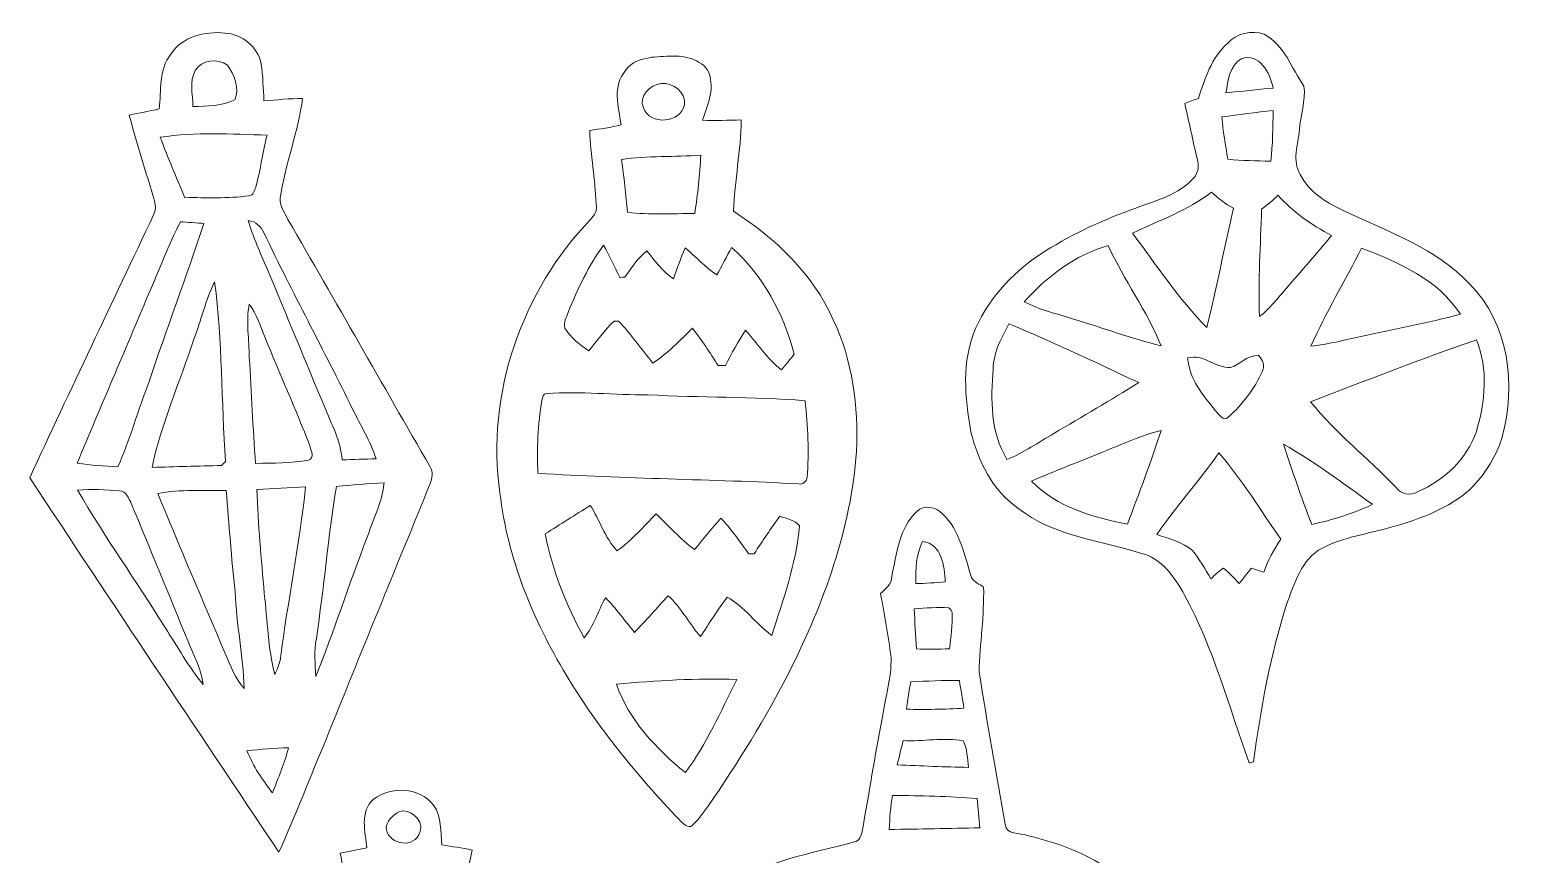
# Model space of a CAD drawing. Header units: centimetres. Extents: x -12.7 to 12.9, y -16.3 to 16.3.
# Drawn here: x -12.73 to 12.86, y 2.1 to 16.3 of the extents above; entities that cross this region are included whole.
import ezdxf

# ---------------------------------------------------------------- set-up
doc = ezdxf.new("R2010")
doc.units = ezdxf.units.CM
doc.header["$MEASUREMENT"] = 0
doc.layers.add('Layer 1', color=7, linetype='Continuous')

msp = doc.modelspace()

# ---------------------------------------------------------------- linework, layer by layer
at = {"layer": 'Layer 1', "color": 251, "lineweight": 9}
for points, knots in [([(-10.30471, 15.87352), (-10.11033, 16.18115), (-9.71521, 16.2704), (-9.37549, 16.23865), (-9.37549, 16.23865), (-9.08021, 16.22101), (-8.80258, 16.00052), (-8.74825, 15.70454), (-8.74825, 15.70454), (-8.71615, 15.49499), (-8.71615, 15.28192), (-8.70063, 15.07095), (-8.70063, 15.07095), (-8.47943, 15.08648), (-8.25824, 15.11188), (-8.03599, 15.11223), (-8.03599, 15.11223), (-8.10902, 14.55025), (-8.32104, 14.01791), (-8.4117, 13.45982), (-8.4117, 13.45982), (-8.4618, 13.2986), (-8.35138, 13.16313), (-8.28752, 13.02661), (-8.28752, 13.02661), (-7.46449, 11.61197), (-6.66122, 10.18533), (-5.83925, 8.76999), (-5.83925, 8.76999), (-5.78245, 8.68038), (-5.80256, 8.57208), (-5.83854, 8.4793), (-5.83854, 8.4793), (-6.4365, 7.01704), (-7.03728, 5.55548), (-7.62571, 4.08934), (-7.62571, 4.08934), (-7.90405, 3.44058), (-8.14606, 2.77593), (-8.44486, 2.13599), (-8.44486, 2.13599), (-9.88208, 4.27983), (-11.31436, 6.42684), (-12.73429, 8.58196), (-12.73429, 8.58196), (-12.03226, 10.09466), (-11.31365, 11.59962), (-10.60139, 13.10704), (-10.60139, 13.10704), (-10.51955, 13.26297), (-10.62185, 13.43124), (-10.65537, 13.5847), (-10.65537, 13.5847), (-10.78378, 13.99639), (-10.91078, 14.40844), (-11.02014, 14.82542), (-11.02014, 14.82542), (-10.84869, 14.86387), (-10.67477, 14.89068), (-10.50403, 14.93125), (-10.50403, 14.93125), (-10.46381, 15.24487), (-10.51955, 15.60929), (-10.30471, 15.87352), (-10.30471, 15.87352), (-10.30471, 15.87352), (-10.30471, 15.87352), (-10.30471, 15.87352)], [0, 0, 0, 0, 0.05555556, 0.05555556, 0.05555556, 0.05555556, 0.11111111, 0.11111111, 0.11111111, 0.11111111, 0.16666667, 0.16666667, 0.16666667, 0.16666667, 0.22222222, 0.22222222, 0.22222222, 0.22222222, 0.27777778, 0.27777778, 0.27777778, 0.27777778, 0.33333333, 0.33333333, 0.33333333, 0.33333333, 0.38888889, 0.38888889, 0.38888889, 0.38888889, 0.44444444, 0.44444444, 0.44444444, 0.44444444, 0.5, 0.5, 0.5, 0.5, 0.55555556, 0.55555556, 0.55555556, 0.55555556, 0.61111111, 0.61111111, 0.61111111, 0.61111111, 0.66666667, 0.66666667, 0.66666667, 0.66666667, 0.72222222, 0.72222222, 0.72222222, 0.72222222, 0.77777778, 0.77777778, 0.77777778, 0.77777778, 0.83333333, 0.83333333, 0.83333333, 0.83333333, 0.88888889, 0.88888889, 0.88888889, 0.88888889, 1, 1, 1, 1]), ([(7.88769, 16.06014), (8.04327, 16.23052), (8.30326, 16.29508), (8.52022, 16.21606), (8.52022, 16.21606), (8.87159, 16.03192), (8.99259, 15.63081), (9.20567, 15.32319), (9.20567, 15.32319), (9.23918, 15.07448), (9.1457, 14.81942), (9.12806, 14.56966), (9.12806, 14.56966), (9.10619, 14.31848), (8.99612, 14.03696), (9.14287, 13.80483), (9.14287, 13.80483), (9.30057, 13.47993), (9.62653, 13.29825), (9.94156, 13.15572), (9.94156, 13.15572), (10.6764, 12.8033), (11.48567, 12.53095), (12.05435, 11.91783), (12.05435, 11.91783), (12.7405, 11.24543), (12.86186, 10.17227), (12.6202, 9.2808), (12.6202, 9.2808), (12.50344, 8.91287), (12.28612, 8.57385), (11.99579, 8.31914), (11.99579, 8.31914), (11.61408, 8.01787), (11.14877, 7.851), (10.68592, 7.72153), (10.68592, 7.72153), (10.29752, 7.61182), (9.88477, 7.5589), (9.52387, 7.36982), (9.52387, 7.36982), (9.15699, 7.17755), (9.04163, 6.75422), (8.90581, 6.3958), (8.90581, 6.3958), (8.625, 5.51526), (8.45954, 4.60122), (8.33784, 3.68646), (8.33784, 3.68646), (8.31949, 3.68223), (8.2821, 3.67376), (8.2634, 3.66953), (8.2634, 3.66953), (7.91274, 4.63932), (7.64851, 5.64861), (7.15144, 6.55807), (7.15144, 6.55807), (6.98035, 6.86358), (6.75845, 7.20225), (6.39191, 7.28127), (6.39191, 7.28127), (5.6786, 7.50705), (4.88344, 7.5776), (4.27772, 8.0595), (4.27772, 8.0595), (3.84027, 8.36253), (3.5965, 8.86736), (3.47162, 9.37077), (3.47162, 9.37077), (3.36473, 9.95849), (3.30899, 10.58927), (3.55135, 11.1523), (3.55135, 11.1523), (3.80464, 11.70687), (4.24067, 12.17006), (4.75855, 12.48756), (4.75855, 12.48756), (5.24503, 12.79448), (5.77173, 13.03155), (6.31324, 13.22416), (6.31324, 13.22416), (6.66108, 13.35892), (7.05408, 13.45065), (7.30914, 13.74627), (7.30914, 13.74627), (7.39451, 13.83165), (7.39874, 13.96182), (7.36875, 14.07153), (7.36875, 14.07153), (7.28973, 14.38868), (7.22941, 14.70971), (7.15215, 15.02721), (7.15215, 15.02721), (7.23047, 15.05614), (7.30878, 15.08436), (7.3878, 15.11223), (7.3878, 15.11223), (7.49822, 15.4516), (7.61429, 15.81285), (7.88769, 16.06014), (7.88769, 16.06014), (7.88769, 16.06014), (7.88769, 16.06014), (7.88769, 16.06014)], [0, 0, 0, 0, 0.03703704, 0.03703704, 0.03703704, 0.03703704, 0.07407407, 0.07407407, 0.07407407, 0.07407407, 0.11111111, 0.11111111, 0.11111111, 0.11111111, 0.14814815, 0.14814815, 0.14814815, 0.14814815, 0.18518519, 0.18518519, 0.18518519, 0.18518519, 0.22222222, 0.22222222, 0.22222222, 0.22222222, 0.25925926, 0.25925926, 0.25925926, 0.25925926, 0.2962963, 0.2962963, 0.2962963, 0.2962963, 0.33333333, 0.33333333, 0.33333333, 0.33333333, 0.37037037, 0.37037037, 0.37037037, 0.37037037, 0.40740741, 0.40740741, 0.40740741, 0.40740741, 0.44444444, 0.44444444, 0.44444444, 0.44444444, 0.48148148, 0.48148148, 0.48148148, 0.48148148, 0.51851852, 0.51851852, 0.51851852, 0.51851852, 0.55555556, 0.55555556, 0.55555556, 0.55555556, 0.59259259, 0.59259259, 0.59259259, 0.59259259, 0.62962963, 0.62962963, 0.62962963, 0.62962963, 0.66666667, 0.66666667, 0.66666667, 0.66666667, 0.7037037, 0.7037037, 0.7037037, 0.7037037, 0.74074074, 0.74074074, 0.74074074, 0.74074074, 0.77777778, 0.77777778, 0.77777778, 0.77777778, 0.81481481, 0.81481481, 0.81481481, 0.81481481, 0.85185185, 0.85185185, 0.85185185, 0.85185185, 0.88888889, 0.88888889, 0.88888889, 0.88888889, 0.92592593, 0.92592593, 0.92592593, 0.92592593, 1, 1, 1, 1]), ([(-2.02889, 15.82096), (-1.7562, 15.8386), (-1.45175, 15.88517), (-1.20621, 15.73065), (-1.20621, 15.73065), (-1.09297, 15.67632), (-1.02383, 15.55779), (-1.01042, 15.43608), (-1.01042, 15.43608), (-0.9628, 15.1916), (-1.08239, 14.96371), (-1.14836, 14.73511), (-1.14836, 14.73511), (-0.92611, 14.72664), (-0.70421, 14.73652), (-0.48196, 14.74181), (-0.48196, 14.74181), (-0.49255, 14.21547), (-0.59485, 13.69583), (-0.61566, 13.17019), (-0.61566, 13.17019), (0.10153, 12.70734), (0.74923, 12.09104), (1.10166, 11.30152), (1.10166, 11.30152), (1.4375, 10.6002), (1.53064, 9.80468), (1.50206, 9.03528), (1.50206, 9.03528), (1.40787, 7.70778), (0.94361, 6.43601), (0.35306, 5.2535), (0.35306, 5.2535), (-0.06074, 4.44352), (-0.54052, 3.66882), (-1.05699, 2.92058), (-1.05699, 2.92058), (-1.15224, 2.80345), (-1.22985, 2.66551), (-1.35262, 2.57309), (-1.35262, 2.57309), (-1.43728, 2.56638), (-1.49196, 2.64012), (-1.54806, 2.6895), (-1.54806, 2.6895), (-2.27478, 3.4568), (-2.95458, 4.27595), (-3.4968, 5.18612), (-3.4968, 5.18612), (-4.07571, 6.1418), (-4.50821, 7.20366), (-4.63804, 8.31949), (-4.63804, 8.31949), (-4.8811, 10.01705), (-4.26374, 11.79435), (-3.08088, 13.02484), (-3.08088, 13.02484), (-3.01526, 13.09963), (-2.94682, 13.18606), (-2.98245, 13.29895), (-2.98245, 13.29895), (-2.9948, 13.72087), (-3.08088, 14.13821), (-3.0904, 14.56013), (-3.0904, 14.56013), (-2.90978, 14.588), (-2.72739, 14.60882), (-2.551, 14.65856), (-2.551, 14.65856), (-2.59933, 14.96688), (-2.70517, 15.33166), (-2.47339, 15.59095), (-2.47339, 15.59095), (-2.38308, 15.74547), (-2.19223, 15.7878), (-2.02889, 15.82096), (-2.02889, 15.82096), (-2.02889, 15.82096), (-2.02889, 15.82096), (-2.02889, 15.82096)], [0, 0, 0, 0, 0.04761905, 0.04761905, 0.04761905, 0.04761905, 0.0952381, 0.0952381, 0.0952381, 0.0952381, 0.14285714, 0.14285714, 0.14285714, 0.14285714, 0.19047619, 0.19047619, 0.19047619, 0.19047619, 0.23809524, 0.23809524, 0.23809524, 0.23809524, 0.28571429, 0.28571429, 0.28571429, 0.28571429, 0.33333333, 0.33333333, 0.33333333, 0.33333333, 0.38095238, 0.38095238, 0.38095238, 0.38095238, 0.42857143, 0.42857143, 0.42857143, 0.42857143, 0.47619048, 0.47619048, 0.47619048, 0.47619048, 0.52380952, 0.52380952, 0.52380952, 0.52380952, 0.57142857, 0.57142857, 0.57142857, 0.57142857, 0.61904762, 0.61904762, 0.61904762, 0.61904762, 0.66666667, 0.66666667, 0.66666667, 0.66666667, 0.71428571, 0.71428571, 0.71428571, 0.71428571, 0.76190476, 0.76190476, 0.76190476, 0.76190476, 0.80952381, 0.80952381, 0.80952381, 0.80952381, 0.85714286, 0.85714286, 0.85714286, 0.85714286, 0.9047619, 0.9047619, 0.9047619, 0.9047619, 1, 1, 1, 1]), ([(8.1237, 15.79238), (7.92544, 15.67597), (7.89686, 15.41315), (7.863, 15.20854), (7.863, 15.20854), (8.13358, 15.23464), (8.4031, 15.26533), (8.67403, 15.29003), (8.67403, 15.29003), (8.61935, 15.54862), (8.44825, 15.9081), (8.1237, 15.79238), (8.1237, 15.79238), (8.1237, 15.79238), (8.1237, 15.79238), (8.1237, 15.79238)], [0, 0, 0, 0, 0.2, 0.2, 0.2, 0.2, 0.4, 0.4, 0.4, 0.4, 0.6, 0.6, 0.6, 0.6, 1, 1, 1, 1]), ([(-9.88384, 15.59271), (-9.99356, 15.40574), (-9.92512, 15.18102), (-9.92582, 14.97535), (-9.92582, 14.97535), (-9.68311, 14.97253), (-9.421, 14.98241), (-9.20228, 15.08753), (-9.20228, 15.08753), (-9.12149, 15.27592), (-9.20651, 15.5278), (-9.33033, 15.68585), (-9.33033, 15.68585), (-9.49861, 15.8005), (-9.77801, 15.78462), (-9.88384, 15.59271), (-9.88384, 15.59271), (-9.88384, 15.59271), (-9.88384, 15.59271), (-9.88384, 15.59271)], [0, 0, 0, 0, 0.16666667, 0.16666667, 0.16666667, 0.16666667, 0.33333333, 0.33333333, 0.33333333, 0.33333333, 0.5, 0.5, 0.5, 0.5, 0.66666667, 0.66666667, 0.66666667, 0.66666667, 1, 1, 1, 1]), ([(-1.86273, 15.36729), (-2.05253, 15.3433), (-2.25855, 15.1528), (-2.16824, 14.94995), (-2.16824, 14.94995), (-2.05535, 14.63986), (-1.51948, 14.68537), (-1.46233, 15.00393), (-1.46233, 15.00393), (-1.43129, 15.22018), (-1.662, 15.39128), (-1.86273, 15.36729), (-1.86273, 15.36729), (-1.86273, 15.36729), (-1.86273, 15.36729), (-1.86273, 15.36729)], [0, 0, 0, 0, 0.2, 0.2, 0.2, 0.2, 0.4, 0.4, 0.4, 0.4, 0.6, 0.6, 0.6, 0.6, 1, 1, 1, 1]), ([(7.79209, 14.79579), (7.81396, 14.55096), (7.85277, 14.3079), (7.8958, 14.06554), (7.8958, 14.06554), (8.14028, 14.03661), (8.38687, 14.04014), (8.63311, 14.03061), (8.63311, 14.03061), (8.67262, 14.31954), (8.66839, 14.6127), (8.67791, 14.90338), (8.67791, 14.90338), (8.38193, 14.87446), (8.08772, 14.82789), (7.79209, 14.79579), (7.79209, 14.79579), (7.79209, 14.79579), (7.79209, 14.79579), (7.79209, 14.79579)], [0, 0, 0, 0, 0.16666667, 0.16666667, 0.16666667, 0.16666667, 0.33333333, 0.33333333, 0.33333333, 0.33333333, 0.5, 0.5, 0.5, 0.5, 0.66666667, 0.66666667, 0.66666667, 0.66666667, 1, 1, 1, 1]), ([(-10.48745, 14.44301), (-10.35515, 14.0927), (-10.2091, 13.74804), (-10.06305, 13.40337), (-10.06305, 13.40337), (-9.69687, 13.40796), (-9.32681, 13.38291), (-8.96345, 13.43653), (-8.96345, 13.43653), (-8.8816, 13.43936), (-8.86255, 13.53073), (-8.83891, 13.59282), (-8.83891, 13.59282), (-8.75919, 13.88492), (-8.7225, 14.18654), (-8.64877, 14.4804), (-8.64877, 14.4804), (-9.26013, 14.49945), (-9.88031, 14.53614), (-10.48745, 14.44301), (-10.48745, 14.44301), (-10.48745, 14.44301), (-10.48745, 14.44301), (-10.48745, 14.44301)], [0, 0, 0, 0, 0.14285714, 0.14285714, 0.14285714, 0.14285714, 0.28571429, 0.28571429, 0.28571429, 0.28571429, 0.42857143, 0.42857143, 0.42857143, 0.42857143, 0.57142857, 0.57142857, 0.57142857, 0.57142857, 0.71428571, 0.71428571, 0.71428571, 0.71428571, 1, 1, 1, 1]), ([(-2.54712, 14.06166), (-2.4995, 13.75968), (-2.47516, 13.45488), (-2.44094, 13.15149), (-2.44094, 13.15149), (-2.05747, 13.10422), (-1.66976, 13.12891), (-1.28418, 13.13209), (-1.28418, 13.13209), (-1.22985, 13.4637), (-1.1981, 13.79848), (-1.17835, 14.13362), (-1.17835, 14.13362), (-1.63449, 14.10611), (-2.0938, 14.12339), (-2.54712, 14.06166), (-2.54712, 14.06166), (-2.54712, 14.06166), (-2.54712, 14.06166), (-2.54712, 14.06166)], [0, 0, 0, 0, 0.16666667, 0.16666667, 0.16666667, 0.16666667, 0.33333333, 0.33333333, 0.33333333, 0.33333333, 0.5, 0.5, 0.5, 0.5, 0.66666667, 0.66666667, 0.66666667, 0.66666667, 1, 1, 1, 1]), ([(7.61499, 13.49686), (7.20365, 13.18571), (6.71612, 13.01179), (6.25398, 12.79448), (6.25398, 12.79448), (6.66496, 12.24132), (7.04843, 11.66065), (7.5335, 11.16782), (7.5335, 11.16782), (7.70601, 11.84833), (7.82807, 12.54083), (7.99494, 13.2231), (7.99494, 13.2231), (7.8503, 13.28837), (7.73317, 13.39491), (7.61499, 13.49686), (7.61499, 13.49686), (7.61499, 13.49686), (7.61499, 13.49686), (7.61499, 13.49686)], [0, 0, 0, 0, 0.16666667, 0.16666667, 0.16666667, 0.16666667, 0.33333333, 0.33333333, 0.33333333, 0.33333333, 0.5, 0.5, 0.5, 0.5, 0.66666667, 0.66666667, 0.66666667, 0.66666667, 1, 1, 1, 1]), ([(8.47754, 13.20405), (8.4606, 12.58952), (8.41227, 11.97498), (8.4419, 11.35973), (8.4419, 11.35973), (8.62182, 11.49061), (8.75235, 11.67406), (8.90087, 11.83704), (8.90087, 11.83704), (9.15663, 12.14537), (9.43286, 12.43712), (9.67945, 12.75285), (9.67945, 12.75285), (9.3369, 12.93206), (9.01658, 13.15431), (8.7587, 13.44535), (8.7587, 13.44535), (8.67121, 13.35787), (8.57772, 13.27673), (8.47754, 13.20405), (8.47754, 13.20405), (8.47754, 13.20405), (8.47754, 13.20405), (8.47754, 13.20405)], [0, 0, 0, 0, 0.14285714, 0.14285714, 0.14285714, 0.14285714, 0.28571429, 0.28571429, 0.28571429, 0.28571429, 0.42857143, 0.42857143, 0.42857143, 0.42857143, 0.57142857, 0.57142857, 0.57142857, 0.57142857, 0.71428571, 0.71428571, 0.71428571, 0.71428571, 1, 1, 1, 1]), ([(-10.13678, 12.98745), (-10.34986, 12.58528), (-10.50297, 12.15525), (-10.68994, 11.74073), (-10.68994, 11.74073), (-11.0914, 10.76848), (-11.51615, 9.80575), (-11.91514, 8.83243), (-11.91514, 8.83243), (-11.68477, 8.78868), (-11.44876, 8.78587), (-11.21523, 8.76893), (-11.21523, 8.76893), (-11.0085, 9.24059), (-10.8695, 9.73907), (-10.68535, 10.21955), (-10.68535, 10.21955), (-10.37985, 11.13713), (-10.03624, 12.042), (-9.73673, 12.96134), (-9.73673, 12.96134), (-9.83692, 12.96769), (-10.03695, 12.9811), (-10.13678, 12.98745), (-10.13678, 12.98745), (-10.13678, 12.98745), (-10.13678, 12.98745), (-10.13678, 12.98745)], [0, 0, 0, 0, 0.125, 0.125, 0.125, 0.125, 0.25, 0.25, 0.25, 0.25, 0.375, 0.375, 0.375, 0.375, 0.5, 0.5, 0.5, 0.5, 0.625, 0.625, 0.625, 0.625, 0.75, 0.75, 0.75, 0.75, 1, 1, 1, 1]), ([(-8.97579, 13.00967), (-8.88442, 12.72569), (-8.76871, 12.44982), (-8.64489, 12.17853), (-8.64489, 12.17853), (-8.31857, 11.3869), (-7.98837, 10.59703), (-7.66134, 9.80609), (-7.66134, 9.80609), (-7.54069, 9.50729), (-7.37877, 9.21661), (-7.35478, 8.88852), (-7.35478, 8.88852), (-7.16075, 8.89452), (-6.96637, 8.90087), (-6.77199, 8.90898), (-6.77199, 8.90898), (-6.86653, 9.21026), (-7.03869, 9.47872), (-7.1738, 9.762), (-7.1738, 9.762), (-7.67369, 10.77624), (-8.20921, 11.77248), (-8.69992, 12.7913), (-8.69992, 12.7913), (-8.74966, 12.90455), (-8.84068, 12.99768), (-8.97579, 13.00967), (-8.97579, 13.00967), (-8.97579, 13.00967), (-8.97579, 13.00967), (-8.97579, 13.00967)], [0, 0, 0, 0, 0.11111111, 0.11111111, 0.11111111, 0.11111111, 0.22222222, 0.22222222, 0.22222222, 0.22222222, 0.33333333, 0.33333333, 0.33333333, 0.33333333, 0.44444444, 0.44444444, 0.44444444, 0.44444444, 0.55555556, 0.55555556, 0.55555556, 0.55555556, 0.66666667, 0.66666667, 0.66666667, 0.66666667, 0.77777778, 0.77777778, 0.77777778, 0.77777778, 1, 1, 1, 1]), ([(-3.46364, 11.42888), (-3.49468, 11.34386), (-3.54337, 11.25249), (-3.52185, 11.15865), (-3.52185, 11.15865), (-3.41848, 10.99425), (-3.26432, 10.8729), (-3.10522, 10.76565), (-3.10522, 10.76565), (-2.96622, 10.93993), (-2.83499, 11.12302), (-2.67306, 11.27718), (-2.67306, 11.27718), (-2.65331, 11.27789), (-2.6145, 11.27895), (-2.59475, 11.2793), (-2.59475, 11.2793), (-2.38308, 11.05035), (-2.20034, 10.79635), (-2.00385, 10.55398), (-2.00385, 10.55398), (-1.7509, 10.72226), (-1.54065, 10.94522), (-1.32298, 11.15512), (-1.32298, 11.15512), (-1.16106, 10.95263), (-1.02489, 10.73108), (-0.88131, 10.51518), (-0.88131, 10.51518), (-0.83897, 10.51518), (-0.79629, 10.51483), (-0.7536, 10.51483), (-0.7536, 10.51483), (-0.64918, 10.72262), (-0.53488, 10.92582), (-0.41246, 11.12372), (-0.41246, 11.12372), (-0.20574, 10.89583), (-0.03852, 10.62525), (0.21054, 10.43898), (0.21054, 10.43898), (0.26522, 10.50635), (0.37458, 10.64111), (0.42926, 10.7085), (0.42926, 10.7085), (0.24652, 11.39924), (-0.10308, 12.07164), (-0.64883, 12.54577), (-0.64883, 12.54577), (-0.73667, 12.38984), (-0.81498, 12.22898), (-0.90177, 12.07305), (-0.90177, 12.07305), (-1.10391, 12.20463), (-1.26301, 12.38914), (-1.4514, 12.53766), (-1.4514, 12.53766), (-1.52407, 12.36303), (-1.58686, 12.18488), (-1.64789, 12.00637), (-1.64789, 12.00637), (-1.83592, 12.1309), (-1.96857, 12.31576), (-2.11074, 12.48686), (-2.11074, 12.48686), (-2.26561, 12.36374), (-2.37073, 12.1944), (-2.48503, 12.03601), (-2.48503, 12.03601), (-2.50761, 12.0346), (-2.55241, 12.03142), (-2.57464, 12.03001), (-2.57464, 12.03001), (-2.66072, 12.21839), (-2.75773, 12.40113), (-2.85228, 12.58493), (-2.85228, 12.58493), (-3.11615, 12.23497), (-3.29501, 11.83069), (-3.46364, 11.42888), (-3.46364, 11.42888), (-3.46364, 11.42888), (-3.46364, 11.42888), (-3.46364, 11.42888)], [0, 0, 0, 0, 0.04545455, 0.04545455, 0.04545455, 0.04545455, 0.09090909, 0.09090909, 0.09090909, 0.09090909, 0.13636364, 0.13636364, 0.13636364, 0.13636364, 0.18181818, 0.18181818, 0.18181818, 0.18181818, 0.22727273, 0.22727273, 0.22727273, 0.22727273, 0.27272727, 0.27272727, 0.27272727, 0.27272727, 0.31818182, 0.31818182, 0.31818182, 0.31818182, 0.36363636, 0.36363636, 0.36363636, 0.36363636, 0.40909091, 0.40909091, 0.40909091, 0.40909091, 0.45454545, 0.45454545, 0.45454545, 0.45454545, 0.5, 0.5, 0.5, 0.5, 0.54545455, 0.54545455, 0.54545455, 0.54545455, 0.59090909, 0.59090909, 0.59090909, 0.59090909, 0.63636364, 0.63636364, 0.63636364, 0.63636364, 0.68181818, 0.68181818, 0.68181818, 0.68181818, 0.72727273, 0.72727273, 0.72727273, 0.72727273, 0.77272727, 0.77272727, 0.77272727, 0.77272727, 0.81818182, 0.81818182, 0.81818182, 0.81818182, 0.86363636, 0.86363636, 0.86363636, 0.86363636, 0.90909091, 0.90909091, 0.90909091, 0.90909091, 1, 1, 1, 1]), ([(4.38814, 11.61232), (4.65272, 11.46451), (4.95681, 11.413), (5.23904, 11.30893), (5.23904, 11.30893), (5.74315, 11.16323), (6.23563, 10.97732), (6.7461, 10.8542), (6.7461, 10.8542), (6.50198, 11.45886), (6.1051, 11.98485), (5.83629, 12.57787), (5.83629, 12.57787), (5.26232, 12.42195), (4.78466, 12.04271), (4.38814, 11.61232), (4.38814, 11.61232), (4.38814, 11.61232), (4.38814, 11.61232), (4.38814, 11.61232)], [0, 0, 0, 0, 0.16666667, 0.16666667, 0.16666667, 0.16666667, 0.33333333, 0.33333333, 0.33333333, 0.33333333, 0.5, 0.5, 0.5, 0.5, 0.66666667, 0.66666667, 0.66666667, 0.66666667, 1, 1, 1, 1]), ([(10.19839, 12.53378), (9.91193, 11.96968), (9.58455, 11.425), (9.32738, 10.84679), (9.32738, 10.84679), (9.61807, 10.87502), (9.90099, 10.95368), (10.18674, 11.01048), (10.18674, 11.01048), (10.75613, 11.14418), (11.33398, 11.24296), (11.89913, 11.39466), (11.89913, 11.39466), (11.51566, 11.99791), (10.83797, 12.28895), (10.19839, 12.53378), (10.19839, 12.53378), (10.19839, 12.53378), (10.19839, 12.53378), (10.19839, 12.53378)], [0, 0, 0, 0, 0.16666667, 0.16666667, 0.16666667, 0.16666667, 0.33333333, 0.33333333, 0.33333333, 0.33333333, 0.5, 0.5, 0.5, 0.5, 0.66666667, 0.66666667, 0.66666667, 0.66666667, 1, 1, 1, 1]), ([(-9.90783, 10.96427), (-10.14878, 10.23014), (-10.46875, 9.51788), (-10.62644, 8.7594), (-10.62644, 8.7594), (-10.22851, 8.76893), (-9.83057, 8.7841), (-9.43193, 8.79116), (-9.43193, 8.79116), (-9.4083, 8.81444), (-9.38466, 8.83808), (-9.36067, 8.86101), (-9.36067, 8.86101), (-9.43934, 9.89041), (-9.41465, 10.92793), (-9.55047, 11.95169), (-9.55047, 11.95169), (-9.70992, 11.63913), (-9.78118, 11.29059), (-9.90783, 10.96427), (-9.90783, 10.96427), (-9.90783, 10.96427), (-9.90783, 10.96427), (-9.90783, 10.96427)], [0, 0, 0, 0, 0.14285714, 0.14285714, 0.14285714, 0.14285714, 0.28571429, 0.28571429, 0.28571429, 0.28571429, 0.42857143, 0.42857143, 0.42857143, 0.42857143, 0.57142857, 0.57142857, 0.57142857, 0.57142857, 0.71428571, 0.71428571, 0.71428571, 0.71428571, 1, 1, 1, 1]), ([(-8.95498, 11.56858), (-9.01178, 11.2666), (-8.95568, 10.95827), (-8.95427, 10.65418), (-8.95427, 10.65418), (-8.913, 10.04528), (-8.89254, 9.43498), (-8.84668, 8.82643), (-8.84668, 8.82643), (-8.54364, 8.83596), (-8.23355, 8.82785), (-7.9358, 8.8857), (-7.9358, 8.8857), (-7.81727, 8.91886), (-7.89594, 9.0568), (-7.91358, 9.1337), (-7.91358, 9.1337), (-8.15311, 9.76447), (-8.43569, 10.3783), (-8.68546, 11.00519), (-8.68546, 11.00519), (-8.76624, 11.1964), (-8.82763, 11.40065), (-8.95498, 11.56858), (-8.95498, 11.56858), (-8.95498, 11.56858), (-8.95498, 11.56858), (-8.95498, 11.56858)], [0, 0, 0, 0, 0.125, 0.125, 0.125, 0.125, 0.25, 0.25, 0.25, 0.25, 0.375, 0.375, 0.375, 0.375, 0.5, 0.5, 0.5, 0.5, 0.625, 0.625, 0.625, 0.625, 0.75, 0.75, 0.75, 0.75, 1, 1, 1, 1]), ([(4.12673, 11.23273), (3.99655, 10.99108), (3.85967, 10.7392), (3.85403, 10.45768), (3.85403, 10.45768), (3.81452, 9.93133), (3.80323, 9.3623), (4.09215, 8.89734), (4.09215, 8.89734), (4.38143, 9.00776), (4.63296, 9.19296), (4.90213, 9.3429), (4.90213, 9.3429), (5.38826, 9.6343), (5.87968, 9.91758), (6.36016, 10.21849), (6.36016, 10.21849), (5.62109, 10.56775), (4.88097, 10.91841), (4.12673, 11.23273), (4.12673, 11.23273), (4.12673, 11.23273), (4.12673, 11.23273), (4.12673, 11.23273)], [0, 0, 0, 0, 0.14285714, 0.14285714, 0.14285714, 0.14285714, 0.28571429, 0.28571429, 0.28571429, 0.28571429, 0.42857143, 0.42857143, 0.42857143, 0.42857143, 0.57142857, 0.57142857, 0.57142857, 0.57142857, 0.71428571, 0.71428571, 0.71428571, 0.71428571, 1, 1, 1, 1]), ([(9.31962, 9.89041), (9.75212, 9.34855), (10.30563, 8.92274), (10.78294, 8.42356), (10.78294, 8.42356), (10.87395, 8.29727), (11.03094, 8.26269), (11.16323, 8.33959), (11.16323, 8.33959), (11.61796, 8.5361), (12.01343, 8.90158), (12.17429, 9.37818), (12.17429, 9.37818), (12.32881, 9.88688), (12.38137, 10.45415), (12.17712, 10.95651), (12.17712, 10.95651), (11.21509, 10.62913), (10.27141, 10.24742), (9.31962, 9.89041), (9.31962, 9.89041), (9.31962, 9.89041), (9.31962, 9.89041), (9.31962, 9.89041)], [0, 0, 0, 0, 0.14285714, 0.14285714, 0.14285714, 0.14285714, 0.28571429, 0.28571429, 0.28571429, 0.28571429, 0.42857143, 0.42857143, 0.42857143, 0.42857143, 0.57142857, 0.57142857, 0.57142857, 0.57142857, 0.71428571, 0.71428571, 0.71428571, 0.71428571, 1, 1, 1, 1]), ([(7.20365, 10.64289), (7.23188, 10.28517), (7.46295, 9.998), (7.68343, 9.73378), (7.68343, 9.73378), (7.72435, 9.69038), (7.82419, 9.53446), (7.90286, 9.62336), (7.90286, 9.62336), (8.14734, 9.84419), (8.35547, 10.11301), (8.49235, 10.41358), (8.49235, 10.41358), (8.5428, 10.50917), (8.49059, 10.62102), (8.41862, 10.68945), (8.41862, 10.68945), (8.23694, 10.68804), (8.1043, 10.53988), (7.94378, 10.47708), (7.94378, 10.47708), (7.68061, 10.46262), (7.47247, 10.72297), (7.20365, 10.64289), (7.20365, 10.64289), (7.20365, 10.64289), (7.20365, 10.64289), (7.20365, 10.64289)], [0, 0, 0, 0, 0.125, 0.125, 0.125, 0.125, 0.25, 0.25, 0.25, 0.25, 0.375, 0.375, 0.375, 0.375, 0.5, 0.5, 0.5, 0.5, 0.625, 0.625, 0.625, 0.625, 0.75, 0.75, 0.75, 0.75, 1, 1, 1, 1]), ([(-3.82771, 10.02905), (-3.8965, 10.0354), (-3.9032, 9.96131), (-3.9159, 9.91193), (-3.9159, 9.91193), (-3.98646, 9.49777), (-4.00198, 9.07691), (-3.98293, 8.65781), (-3.98293, 8.65781), (-2.48997, 8.56291), (-0.99208, 8.5548), (0.50229, 8.47613), (0.50229, 8.47613), (0.57708, 8.45884), (0.63811, 8.51282), (0.6494, 8.58513), (0.6494, 8.58513), (0.69102, 9.0254), (0.6621, 9.46884), (0.61659, 9.9077), (0.61659, 9.9077), (-0.28229, 9.9779), (-1.18611, 9.95849), (-2.08604, 10.00964), (-2.08604, 10.00964), (-2.66707, 9.99836), (-3.24809, 10.0795), (-3.82771, 10.02905), (-3.82771, 10.02905), (-3.82771, 10.02905), (-3.82771, 10.02905), (-3.82771, 10.02905)], [0, 0, 0, 0, 0.11111111, 0.11111111, 0.11111111, 0.11111111, 0.22222222, 0.22222222, 0.22222222, 0.22222222, 0.33333333, 0.33333333, 0.33333333, 0.33333333, 0.44444444, 0.44444444, 0.44444444, 0.44444444, 0.55555556, 0.55555556, 0.55555556, 0.55555556, 0.66666667, 0.66666667, 0.66666667, 0.66666667, 0.77777778, 0.77777778, 0.77777778, 0.77777778, 1, 1, 1, 1]), ([(5.74598, 9.02752), (5.33922, 8.85006), (4.9173, 8.70861), (4.51549, 8.51952), (4.51549, 8.51952), (4.9494, 8.07184), (5.57488, 7.90427), (6.16508, 7.77868), (6.16508, 7.77868), (6.36757, 8.3142), (6.57218, 8.84937), (6.74575, 9.3951), (6.74575, 9.3951), (6.39826, 9.31397), (6.07794, 9.15346), (5.74598, 9.02752), (5.74598, 9.02752), (5.74598, 9.02752), (5.74598, 9.02752), (5.74598, 9.02752)], [0, 0, 0, 0, 0.16666667, 0.16666667, 0.16666667, 0.16666667, 0.33333333, 0.33333333, 0.33333333, 0.33333333, 0.5, 0.5, 0.5, 0.5, 0.66666667, 0.66666667, 0.66666667, 0.66666667, 1, 1, 1, 1]), ([(7.7427, 9.00847), (7.40439, 8.52657), (7.00151, 8.0923), (6.67555, 7.60194), (6.67555, 7.60194), (6.88651, 7.53245), (7.11193, 7.47212), (7.28797, 7.32854), (7.28797, 7.32854), (7.41109, 7.17932), (7.50316, 7.0061), (7.6037, 6.84065), (7.6037, 6.84065), (7.67179, 6.90662), (7.73705, 6.97823), (7.82137, 7.02445), (7.82137, 7.02445), (7.9212, 6.94648), (8.00093, 6.847), (8.09265, 6.7588), (8.09265, 6.7588), (8.1618, 6.84629), (8.22953, 6.93519), (8.29727, 7.02374), (8.29727, 7.02374), (8.36994, 7.00152), (8.44261, 6.97788), (8.51528, 6.95424), (8.51528, 6.95424), (8.58337, 7.15709), (8.68814, 7.34512), (8.8095, 7.52045), (8.8095, 7.52045), (8.45919, 8.02034), (8.14204, 8.54527), (7.7427, 9.00847)], [0, 0, 0, 0, 0.1, 0.1, 0.1, 0.1, 0.2, 0.2, 0.2, 0.2, 0.3, 0.3, 0.3, 0.3, 0.4, 0.4, 0.4, 0.4, 0.5, 0.5, 0.5, 0.5, 0.6, 0.6, 0.6, 0.6, 0.7, 0.7, 0.7, 0.7, 0.8, 0.8, 0.8, 0.8, 1, 1, 1, 1]), ([(8.85607, 9.15768), (9.006, 8.69379), (9.16192, 8.23095), (9.34149, 7.77727), (9.34149, 7.77727), (9.70026, 7.85559), (10.05339, 7.96142), (10.38395, 8.12335), (10.38395, 8.12335), (9.88335, 8.48071), (9.39052, 8.85289), (8.85607, 9.15768), (8.85607, 9.15768), (8.85607, 9.15768), (8.85607, 9.15768), (8.85607, 9.15768)], [0, 0, 0, 0, 0.2, 0.2, 0.2, 0.2, 0.4, 0.4, 0.4, 0.4, 0.6, 0.6, 0.6, 0.6, 1, 1, 1, 1]), ([(-7.45285, 8.43238), (-7.59467, 7.56349), (-7.66946, 6.68613), (-7.79857, 5.81548), (-7.79857, 5.81548), (-7.84196, 5.59852), (-7.82009, 5.37768), (-7.80951, 5.15825), (-7.80951, 5.15825), (-7.49589, 5.9393), (-7.23801, 6.74187), (-6.93391, 7.52645), (-6.93391, 7.52645), (-6.82773, 7.84607), (-6.66757, 8.15263), (-6.63264, 8.49129), (-6.63264, 8.49129), (-6.90675, 8.4793), (-7.1798, 8.45637), (-7.45285, 8.43238), (-7.45285, 8.43238), (-7.45285, 8.43238), (-7.45285, 8.43238), (-7.45285, 8.43238)], [0, 0, 0, 0, 0.14285714, 0.14285714, 0.14285714, 0.14285714, 0.28571429, 0.28571429, 0.28571429, 0.28571429, 0.42857143, 0.42857143, 0.42857143, 0.42857143, 0.57142857, 0.57142857, 0.57142857, 0.57142857, 0.71428571, 0.71428571, 0.71428571, 0.71428571, 1, 1, 1, 1]), ([(-11.91055, 8.36853), (-11.44206, 7.55996), (-10.89773, 6.7969), (-10.40419, 6.00315), (-10.40419, 6.00315), (-10.19005, 5.67331), (-9.9992, 5.32653), (-9.74873, 5.02136), (-9.74873, 5.02136), (-9.78224, 5.28525), (-9.9096, 5.52091), (-10.00767, 5.76397), (-10.00767, 5.76397), (-10.33399, 6.55525), (-10.65713, 7.34794), (-10.98557, 8.13852), (-10.98557, 8.13852), (-11.02896, 8.22495), (-11.0727, 8.35407), (-11.18771, 8.35653), (-11.18771, 8.35653), (-11.4283, 8.36994), (-11.66996, 8.39005), (-11.91055, 8.36853), (-11.91055, 8.36853), (-11.91055, 8.36853), (-11.91055, 8.36853), (-11.91055, 8.36853)], [0, 0, 0, 0, 0.125, 0.125, 0.125, 0.125, 0.25, 0.25, 0.25, 0.25, 0.375, 0.375, 0.375, 0.375, 0.5, 0.5, 0.5, 0.5, 0.625, 0.625, 0.625, 0.625, 0.75, 0.75, 0.75, 0.75, 1, 1, 1, 1]), ([(-10.52766, 8.30997), (-10.15301, 7.38675), (-9.7579, 6.47164), (-9.36949, 5.55407), (-9.36949, 5.55407), (-9.27636, 5.34592), (-9.20157, 5.12227), (-9.04247, 4.95257), (-9.04247, 4.95257), (-9.05975, 5.51068), (-9.1737, 6.0596), (-9.1984, 6.61699), (-9.1984, 6.61699), (-9.25978, 7.19801), (-9.30458, 7.7801), (-9.34938, 8.36253), (-9.34938, 8.36253), (-9.74132, 8.34807), (-10.14102, 8.38863), (-10.52766, 8.30997), (-10.52766, 8.30997), (-10.52766, 8.30997), (-10.52766, 8.30997), (-10.52766, 8.30997)], [0, 0, 0, 0, 0.14285714, 0.14285714, 0.14285714, 0.14285714, 0.28571429, 0.28571429, 0.28571429, 0.28571429, 0.42857143, 0.42857143, 0.42857143, 0.42857143, 0.57142857, 0.57142857, 0.57142857, 0.57142857, 0.71428571, 0.71428571, 0.71428571, 0.71428571, 1, 1, 1, 1]), ([(-8.82128, 8.37982), (-8.8047, 7.7801), (-8.74437, 7.18284), (-8.69533, 6.58524), (-8.69533, 6.58524), (-8.64312, 6.11957), (-8.62866, 5.6472), (-8.51683, 5.19035), (-8.51683, 5.19035), (-8.47132, 5.27996), (-8.43146, 5.37379), (-8.41805, 5.47399), (-8.41805, 5.47399), (-8.28893, 6.46), (-8.0875, 7.43543), (-7.98555, 8.42497), (-7.98555, 8.42497), (-8.26424, 8.41122), (-8.54258, 8.39181), (-8.82128, 8.37982), (-8.82128, 8.37982), (-8.82128, 8.37982), (-8.82128, 8.37982), (-8.82128, 8.37982)], [0, 0, 0, 0, 0.14285714, 0.14285714, 0.14285714, 0.14285714, 0.28571429, 0.28571429, 0.28571429, 0.28571429, 0.42857143, 0.42857143, 0.42857143, 0.42857143, 0.57142857, 0.57142857, 0.57142857, 0.57142857, 0.71428571, 0.71428571, 0.71428571, 0.71428571, 1, 1, 1, 1]), ([(-3.85875, 7.61641), (-3.73845, 6.9874), (-3.49221, 6.38768), (-3.18988, 5.82535), (-3.18988, 5.82535), (-3.01385, 6.02467), (-2.95352, 6.29208), (-2.81629, 6.51574), (-2.81629, 6.51574), (-2.63779, 6.32877), (-2.48645, 6.11816), (-2.3217, 5.91849), (-2.3217, 5.91849), (-2.12238, 6.12416), (-1.93294, 6.33865), (-1.73997, 6.55031), (-1.73997, 6.55031), (-1.52054, 6.34535), (-1.3826, 6.07195), (-1.18505, 5.84723), (-1.18505, 5.84723), (-1.03512, 6.07547), (-0.88413, 6.30302), (-0.72644, 6.52597), (-0.72644, 6.52597), (-0.4294, 6.3577), (-0.22796, 6.06877), (0.04332, 5.86557), (0.04332, 5.86557), (0.237, 6.4847), (0.46489, 7.10206), (0.52169, 7.75293), (0.52169, 7.75293), (0.43632, 7.85312), (0.29803, 7.8757), (0.17985, 7.91803), (0.17985, 7.91803), (0.0271, 7.70707), (-0.11613, 7.48905), (-0.26183, 7.2728), (-0.26183, 7.2728), (-0.28441, 7.2721), (-0.32921, 7.27033), (-0.35179, 7.26963), (-0.35179, 7.26963), (-0.50913, 7.47777), (-0.65235, 7.69896), (-0.8358, 7.88558), (-0.8358, 7.88558), (-0.99067, 7.70778), (-1.13707, 7.52257), (-1.29053, 7.343), (-1.29053, 7.343), (-1.53006, 7.52504), (-1.73115, 7.74905), (-1.94634, 7.95754), (-1.94634, 7.95754), (-2.1693, 7.74447), (-2.36438, 7.49717), (-2.62297, 7.32466), (-2.62297, 7.32466), (-2.83287, 7.54409), (-2.91648, 7.85206), (-3.08229, 8.10183), (-3.08229, 8.10183), (-3.3437, 7.94414), (-3.59805, 7.77516), (-3.85875, 7.61641), (-3.85875, 7.61641), (-3.85875, 7.61641), (-3.85875, 7.61641), (-3.85875, 7.61641)], [0, 0, 0, 0, 0.05263158, 0.05263158, 0.05263158, 0.05263158, 0.10526316, 0.10526316, 0.10526316, 0.10526316, 0.15789474, 0.15789474, 0.15789474, 0.15789474, 0.21052632, 0.21052632, 0.21052632, 0.21052632, 0.26315789, 0.26315789, 0.26315789, 0.26315789, 0.31578947, 0.31578947, 0.31578947, 0.31578947, 0.36842105, 0.36842105, 0.36842105, 0.36842105, 0.42105263, 0.42105263, 0.42105263, 0.42105263, 0.47368421, 0.47368421, 0.47368421, 0.47368421, 0.52631579, 0.52631579, 0.52631579, 0.52631579, 0.57894737, 0.57894737, 0.57894737, 0.57894737, 0.63157895, 0.63157895, 0.63157895, 0.63157895, 0.68421053, 0.68421053, 0.68421053, 0.68421053, 0.73684211, 0.73684211, 0.73684211, 0.73684211, 0.78947368, 0.78947368, 0.78947368, 0.78947368, 0.84210526, 0.84210526, 0.84210526, 0.84210526, 0.89473684, 0.89473684, 0.89473684, 0.89473684, 1, 1, 1, 1]), ([(2.5417, 8.00058), (2.66164, 8.123), (2.87154, 8.07396), (2.98161, 7.96037), (2.98161, 7.96037), (3.2857, 7.67426), (3.35802, 7.24176), (3.48291, 6.86146), (3.48291, 6.86146), (3.52559, 6.78173), (3.61802, 6.74822), (3.68999, 6.69954), (3.68999, 6.69954), (3.70304, 6.20918), (3.62578, 5.72199), (3.61308, 5.23339), (3.61308, 5.23339), (3.7549, 4.35921), (3.90236, 3.48503), (4.06182, 2.61401), (4.06182, 2.61401), (4.07557, 2.43056), (4.3204, 2.46937), (4.43823, 2.4221), (4.43823, 2.4221), (5.07923, 2.27076), (5.7234, 2.0157), (6.20706, 1.55462), (6.20706, 1.55462), (6.65332, 1.09777), (6.75104, 0.43913), (6.7588, -0.17153), (6.7588, -0.17153), (6.71682, -0.75502), (6.59582, -1.33922), (6.34323, -1.8698), (6.34323, -1.8698), (6.24445, -2.07476), (6.10405, -2.26068), (5.92766, -2.40461), (5.92766, -2.40461), (5.46728, -2.73939), (4.90213, -2.87274), (4.35286, -2.97928), (4.35286, -2.97928), (4.22727, -2.98951), (3.99726, -3.04596), (4.09004, -3.24422), (4.09004, -3.24422), (4.08298, -4.23729), (4.02195, -5.24517), (3.72668, -6.19944), (3.72668, -6.19944), (3.60109, -6.5307), (3.4434, -6.90429), (3.09909, -7.05598), (3.09909, -7.05598), (2.77735, -7.17981), (2.45174, -6.98261), (2.24395, -6.7473), (2.24395, -6.7473), (1.90846, -6.29187), (1.755, -5.73554), (1.64917, -5.18802), (1.64917, -5.18802), (1.513, -4.46659), (1.46043, -3.73246), (1.43009, -3.0001), (1.43009, -3.0001), (1.42904, -2.9306), (1.34472, -2.9112), (1.28863, -2.91014), (1.28863, -2.91014), (0.23488, -2.91755), (-0.82345, -2.28572), (-1.23691, -1.30253), (-1.23691, -1.30253), (-1.55864, -0.36344), (-1.35967, 0.75981), (-0.70456, 1.51052), (-0.70456, 1.51052), (-0.08685, 2.00159), (0.72665, 2.10424), (1.46431, 2.31027), (1.46431, 2.31027), (1.55074, 2.32755), (1.58426, 2.41293), (1.59731, 2.49055), (1.59731, 2.49055), (1.71972, 3.13684), (1.81321, 3.78842), (1.94268, 4.43364), (1.94268, 4.43364), (1.99313, 4.78607), (2.10849, 5.13179), (2.09614, 5.49092), (2.09614, 5.49092), (2.04604, 5.85781), (1.98819, 6.22399), (1.91552, 6.58735), (1.91552, 6.58735), (2.00018, 6.66955), (2.11237, 6.74222), (2.10707, 6.88016), (2.10707, 6.88016), (2.20056, 7.26716), (2.22702, 7.71554), (2.5417, 8.00058), (2.5417, 8.00058), (2.5417, 8.00058), (2.5417, 8.00058), (2.5417, 8.00058)], [0, 0, 0, 0, 0.03448276, 0.03448276, 0.03448276, 0.03448276, 0.06896552, 0.06896552, 0.06896552, 0.06896552, 0.10344828, 0.10344828, 0.10344828, 0.10344828, 0.13793103, 0.13793103, 0.13793103, 0.13793103, 0.17241379, 0.17241379, 0.17241379, 0.17241379, 0.20689655, 0.20689655, 0.20689655, 0.20689655, 0.24137931, 0.24137931, 0.24137931, 0.24137931, 0.27586207, 0.27586207, 0.27586207, 0.27586207, 0.31034483, 0.31034483, 0.31034483, 0.31034483, 0.34482759, 0.34482759, 0.34482759, 0.34482759, 0.37931034, 0.37931034, 0.37931034, 0.37931034, 0.4137931, 0.4137931, 0.4137931, 0.4137931, 0.44827586, 0.44827586, 0.44827586, 0.44827586, 0.48275862, 0.48275862, 0.48275862, 0.48275862, 0.51724138, 0.51724138, 0.51724138, 0.51724138, 0.55172414, 0.55172414, 0.55172414, 0.55172414, 0.5862069, 0.5862069, 0.5862069, 0.5862069, 0.62068966, 0.62068966, 0.62068966, 0.62068966, 0.65517241, 0.65517241, 0.65517241, 0.65517241, 0.68965517, 0.68965517, 0.68965517, 0.68965517, 0.72413793, 0.72413793, 0.72413793, 0.72413793, 0.75862069, 0.75862069, 0.75862069, 0.75862069, 0.79310345, 0.79310345, 0.79310345, 0.79310345, 0.82758621, 0.82758621, 0.82758621, 0.82758621, 0.86206897, 0.86206897, 0.86206897, 0.86206897, 0.89655172, 0.89655172, 0.89655172, 0.89655172, 0.93103448, 0.93103448, 0.93103448, 0.93103448, 1, 1, 1, 1]), ([(2.638, 7.48588), (2.52617, 7.26151), (2.52018, 7.00716), (2.52053, 6.76127), (2.52053, 6.76127), (2.69057, 6.75775), (2.85955, 6.77644), (3.02924, 6.78879), (3.02924, 6.78879), (3.01724, 7.05867), (2.97385, 7.43861), (2.638, 7.48588), (2.638, 7.48588), (2.638, 7.48588), (2.638, 7.48588), (2.638, 7.48588)], [0, 0, 0, 0, 0.2, 0.2, 0.2, 0.2, 0.4, 0.4, 0.4, 0.4, 0.6, 0.6, 0.6, 0.6, 1, 1, 1, 1]), ([(2.49689, 6.32489), (2.50712, 6.09488), (2.51735, 5.86416), (2.53429, 5.63415), (2.53429, 5.63415), (2.72302, 5.6211), (2.91282, 5.62568), (3.10156, 5.63627), (3.10156, 5.63627), (3.13472, 5.83982), (3.14777, 6.04655), (3.15059, 6.25257), (3.15059, 6.25257), (3.14883, 6.29067), (3.11637, 6.31748), (3.09238, 6.34253), (3.09238, 6.34253), (2.89306, 6.35029), (2.6948, 6.33794), (2.49689, 6.32489), (2.49689, 6.32489), (2.49689, 6.32489), (2.49689, 6.32489), (2.49689, 6.32489)], [0, 0, 0, 0, 0.14285714, 0.14285714, 0.14285714, 0.14285714, 0.28571429, 0.28571429, 0.28571429, 0.28571429, 0.42857143, 0.42857143, 0.42857143, 0.42857143, 0.57142857, 0.57142857, 0.57142857, 0.57142857, 0.71428571, 0.71428571, 0.71428571, 0.71428571, 1, 1, 1, 1]), ([(-2.63073, 5.02913), (-2.42189, 4.40295), (-1.94317, 3.91577), (-1.44469, 3.50337), (-1.44469, 3.50337), (-1.08133, 3.99585), (-0.83262, 4.561), (-0.56169, 5.1071), (-0.56169, 5.1071), (-1.25031, 5.13355), (-1.94458, 5.08417), (-2.63073, 5.02913)], [0, 0, 0, 0, 0.25, 0.25, 0.25, 0.25, 0.5, 0.5, 0.5, 0.5, 1, 1, 1, 1]), ([(2.43586, 5.06652), (2.40694, 4.91025), (2.38259, 4.75326), (2.36143, 4.59522), (2.36143, 4.59522), (2.69127, 4.58816), (3.02183, 4.59169), (3.35167, 4.61215), (3.35167, 4.61215), (3.32733, 4.77125), (3.30017, 4.93), (3.27371, 5.08874), (3.27371, 5.08874), (2.99431, 5.10251), (2.71456, 5.07499), (2.43586, 5.06652), (2.43586, 5.06652), (2.43586, 5.06652), (2.43586, 5.06652), (2.43586, 5.06652)], [0, 0, 0, 0, 0.16666667, 0.16666667, 0.16666667, 0.16666667, 0.33333333, 0.33333333, 0.33333333, 0.33333333, 0.5, 0.5, 0.5, 0.5, 0.66666667, 0.66666667, 0.66666667, 0.66666667, 1, 1, 1, 1]), ([(2.30675, 4.05547), (2.26935, 3.91683), (2.23654, 3.77748), (2.20303, 3.63778), (2.20303, 3.63778), (2.6119, 3.62049), (3.02112, 3.59968), (3.43105, 3.59439), (3.43105, 3.59439), (3.40565, 3.74679), (3.41412, 3.91118), (3.33897, 4.04982), (3.33897, 4.04982), (3.00066, 4.11403), (2.64859, 4.03465), (2.30675, 4.05547), (2.30675, 4.05547), (2.30675, 4.05547), (2.30675, 4.05547), (2.30675, 4.05547)], [0, 0, 0, 0, 0.16666667, 0.16666667, 0.16666667, 0.16666667, 0.33333333, 0.33333333, 0.33333333, 0.33333333, 0.5, 0.5, 0.5, 0.5, 0.66666667, 0.66666667, 0.66666667, 0.66666667, 1, 1, 1, 1]), ([(-8.99378, 3.87837), (-8.88901, 3.6152), (-8.72603, 3.37955), (-8.55387, 3.15624), (-8.55387, 3.15624), (-8.45333, 3.41165), (-8.34891, 3.66671), (-8.27765, 3.932), (-8.27765, 3.932), (-8.51718, 3.932), (-8.75566, 3.90166), (-8.99378, 3.87837)], [0, 0, 0, 0, 0.25, 0.25, 0.25, 0.25, 0.5, 0.5, 0.5, 0.5, 1, 1, 1, 1]), ([(-6.8235, 3.043), (-6.52222, 3.27442), (-6.01458, 3.25749), (-5.77821, 2.93928), (-5.77821, 2.93928), (-5.63393, 2.74489), (-5.66815, 2.48595), (-5.63816, 2.25947), (-5.63816, 2.25947), (-5.46424, 2.23019), (-5.28891, 2.20655), (-5.11605, 2.17021), (-5.11605, 2.17021), (-5.20389, 1.72571), (-5.38346, 1.2925), (-5.37816, 0.8346), (-5.37816, 0.8346), (-5.25751, 0.2257), (-5.09065, -0.38037), (-4.82183, -0.94164), (-4.82183, -0.94164), (-4.69695, -1.26337), (-4.32477, -1.32581), (-4.03902, -1.4253), (-4.03902, -1.4253), (-3.24527, -1.64261), (-2.4039, -1.7689), (-1.6994, -2.22434), (-1.6994, -2.22434), (-0.98114, -2.61098), (-0.55851, -3.42908), (-0.56592, -4.2327), (-0.56592, -4.2327), (-0.5317, -4.66979), (-0.59132, -5.13934), (-0.85167, -5.50447), (-0.85167, -5.50447), (-1.20128, -6.05268), (-1.8271, -6.32714), (-2.42541, -6.51129), (-2.42541, -6.51129), (-3.15884, -6.75118), (-3.94659, -6.81186), (-4.65462, -7.13077), (-4.65462, -7.13077), (-5.06913, -7.31774), (-5.27198, -7.75166), (-5.44449, -8.145), (-5.44449, -8.145), (-5.80503, -9.04071), (-5.91298, -10.01014), (-6.08972, -10.95241), (-6.08972, -10.95241), (-6.10841, -11.09282), (-6.15357, -11.23499), (-6.26258, -11.33094), (-6.26258, -11.33094), (-6.3917, -10.83176), (-6.40193, -10.31283), (-6.5007, -9.808), (-6.5007, -9.808), (-6.65169, -8.98638), (-6.86689, -8.13372), (-7.41334, -7.47861), (-7.41334, -7.47861), (-7.68216, -7.13465), (-8.09879, -6.95897), (-8.50625, -6.84149), (-8.50625, -6.84149), (-9.27213, -6.61748), (-10.04012, -6.33208), (-10.67618, -5.83749), (-10.67618, -5.83749), (-11.14996, -5.46813), (-11.48792, -4.91744), (-11.55636, -4.31666), (-11.55636, -4.31666), (-11.64773, -3.75434), (-11.6054, -3.12322), (-11.24874, -2.65579), (-11.24874, -2.65579), (-10.86068, -2.12344), (-10.2472, -1.82182), (-9.63443, -1.62603), (-9.63443, -1.62603), (-9.14724, -1.45387), (-8.63748, -1.36109), (-8.14359, -1.21222), (-8.14359, -1.21222), (-7.72237, -1.12473), (-7.44086, -0.73914), (-7.31033, -0.35215), (-7.31033, -0.35215), (-7.17557, 0.05319), (-7.08702, 0.48253), (-7.10995, 0.91115), (-7.10995, 0.91115), (-7.17768, 1.31861), (-7.31315, 1.71125), (-7.389, 2.11694), (-7.389, 2.11694), (-7.23625, 2.14728), (-7.08314, 2.17656), (-6.93003, 2.2069), (-6.93003, 2.2069), (-6.95649, 2.48242), (-7.05351, 2.8271), (-6.8235, 3.043), (-6.8235, 3.043), (-6.8235, 3.043), (-6.8235, 3.043), (-6.8235, 3.043)], [0, 0, 0, 0, 0.03448276, 0.03448276, 0.03448276, 0.03448276, 0.06896552, 0.06896552, 0.06896552, 0.06896552, 0.10344828, 0.10344828, 0.10344828, 0.10344828, 0.13793103, 0.13793103, 0.13793103, 0.13793103, 0.17241379, 0.17241379, 0.17241379, 0.17241379, 0.20689655, 0.20689655, 0.20689655, 0.20689655, 0.24137931, 0.24137931, 0.24137931, 0.24137931, 0.27586207, 0.27586207, 0.27586207, 0.27586207, 0.31034483, 0.31034483, 0.31034483, 0.31034483, 0.34482759, 0.34482759, 0.34482759, 0.34482759, 0.37931034, 0.37931034, 0.37931034, 0.37931034, 0.4137931, 0.4137931, 0.4137931, 0.4137931, 0.44827586, 0.44827586, 0.44827586, 0.44827586, 0.48275862, 0.48275862, 0.48275862, 0.48275862, 0.51724138, 0.51724138, 0.51724138, 0.51724138, 0.55172414, 0.55172414, 0.55172414, 0.55172414, 0.5862069, 0.5862069, 0.5862069, 0.5862069, 0.62068966, 0.62068966, 0.62068966, 0.62068966, 0.65517241, 0.65517241, 0.65517241, 0.65517241, 0.68965517, 0.68965517, 0.68965517, 0.68965517, 0.72413793, 0.72413793, 0.72413793, 0.72413793, 0.75862069, 0.75862069, 0.75862069, 0.75862069, 0.79310345, 0.79310345, 0.79310345, 0.79310345, 0.82758621, 0.82758621, 0.82758621, 0.82758621, 0.86206897, 0.86206897, 0.86206897, 0.86206897, 0.89655172, 0.89655172, 0.89655172, 0.89655172, 0.93103448, 0.93103448, 0.93103448, 0.93103448, 1, 1, 1, 1]), ([(2.1233, 3.11002), (2.08309, 2.91776), (2.07709, 2.72126), (2.06439, 2.52546), (2.06439, 2.52546), (2.58368, 2.53041), (3.10297, 2.5424), (3.62261, 2.55298), (3.62261, 2.55298), (3.60991, 2.72162), (3.59156, 2.89024), (3.57745, 3.05817), (3.57745, 3.05817), (3.09379, 3.09556), (2.60837, 3.10791), (2.1233, 3.11002), (2.1233, 3.11002), (2.1233, 3.11002), (2.1233, 3.11002), (2.1233, 3.11002)], [0, 0, 0, 0, 0.16666667, 0.16666667, 0.16666667, 0.16666667, 0.33333333, 0.33333333, 0.33333333, 0.33333333, 0.5, 0.5, 0.5, 0.5, 0.66666667, 0.66666667, 0.66666667, 0.66666667, 1, 1, 1, 1]), ([(-6.3102, 2.8465), (-6.44496, 2.81722), (-6.55926, 2.70186), (-6.59948, 2.57169), (-6.59948, 2.57169), (-6.59101, 2.29051), (-6.16733, 2.17833), (-6.03468, 2.43198), (-6.03468, 2.43198), (-5.91933, 2.63201), (-6.11512, 2.84227), (-6.3102, 2.8465), (-6.3102, 2.8465), (-6.3102, 2.8465), (-6.3102, 2.8465), (-6.3102, 2.8465)], [0, 0, 0, 0, 0.2, 0.2, 0.2, 0.2, 0.4, 0.4, 0.4, 0.4, 0.6, 0.6, 0.6, 0.6, 1, 1, 1, 1])]:
    msp.add_open_spline(points, degree=3, knots=knots, dxfattribs=at)

doc.saveas('drawing.dxf')
